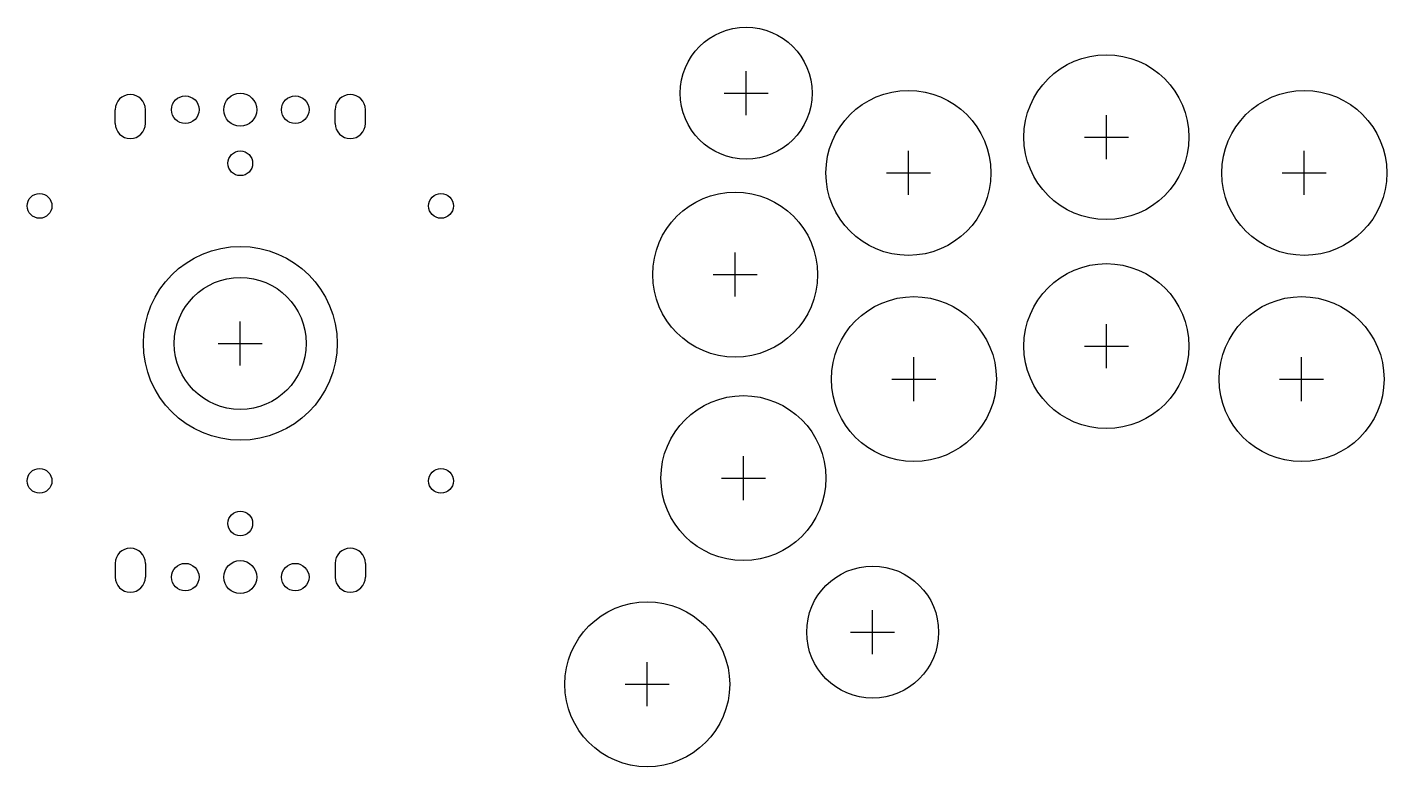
# Model space of a CAD drawing. Header units: millimetres. Extents: x -39 to 208, y -77 to 58.
import ezdxf

# ---------------------------------------------------------------- set-up
doc = ezdxf.new("R2010")
doc.units = ezdxf.units.MM
for name, color, linetype in [('BUTTONS_24', 1, 'Continuous'), ('BUTTONS_30', 5, 'Continuous'), ('GL_PLATE_HOLES', 2, 'Continuous'), ('JOYSTICK_BORE_24', 5, 'Continuous'), ('JOYSTICK_BORE_35.25', 3, 'Continuous'), ('REFERENCE', 8, 'Continuous')]:
    doc.layers.add(name, color=color, linetype=linetype)

msp = doc.modelspace()

# ---------------------------------------------------------------- linework, layer by layer
at = {"layer": 'BUTTONS_24'}
for centre in [(92, 45.5), (115, -52.5)]:
    msp.add_circle(centre, 12, dxfattribs=at)
at = {"layer": 'BUTTONS_30'}
for centre in [(157.5, 37.5), (121.5, 31), (193.5, 31), (90, 12.5), (157.5, -0.5), (122.5, -6.5), (193, -6.5), (91.5, -24.5), (74, -62)]:
    msp.add_circle(centre, 15, dxfattribs=at)
at = {"layer": 'GL_PLATE_HOLES'}
for p, q in [((-22.75, 40), (-22.75, 42.5)), ((-17.25, 40), (-17.25, 42.5)), ((17.25, 40), (17.25, 42.5)), ((22.75, 40), (22.75, 42.5)), ((-22.75, -40), (-22.75, -42.5)), ((-17.25, -40), (-17.25, -42.5)), ((17.25, -40), (17.25, -42.5)), ((22.75, -40), (22.75, -42.5))]:
    msp.add_line(p, q, dxfattribs=at)
for centre, radius in [((-10, 42.5), 2.5), ((0, 42.5), 3), ((10, 42.5), 2.5), ((0, 32.75), 2.25), ((-36.5, 25), 2.25), ((36.5, 25), 2.25), ((-36.5, -25), 2.25), ((36.5, -25), 2.25), ((0, -32.75), 2.25), ((0, -42.5), 3), ((-10, -42.5), 2.5), ((10, -42.5), 2.5)]:
    msp.add_circle(centre, radius, dxfattribs=at)
for centre, start, end in [((-20, 42.5), 0, 180), ((20, 42.5), 0, 180), ((-20, 40), 180, 360), ((20, 40), 180, 360), ((-20, -40), 0, 180), ((20, -40), 0, 180), ((-20, -42.5), -180, 0), ((20, -42.5), -180, 0)]:
    msp.add_arc(centre, 2.75, start, end, dxfattribs=at)
at = {"layer": 'JOYSTICK_BORE_24'}
msp.add_circle((0, 0), 12, dxfattribs=at)
at = {"layer": 'JOYSTICK_BORE_35.25'}
msp.add_circle((0, 0), 17.62, dxfattribs=at)
at = {"layer": 'REFERENCE'}
for p, q in [((92, 41.5), (92, 49.5)), ((88, 45.5), (96, 45.5)), ((157.5, 33.5), (157.5, 41.5)), ((153.5, 37.5), (161.5, 37.5)), ((121.5, 27), (121.5, 35)), ((193.5, 27), (193.5, 35)), ((117.5, 31), (125.5, 31)), ((189.5, 31), (197.5, 31)), ((90, 8.5), (90, 16.5)), ((86, 12.5), (94, 12.5)), ((0, -4), (0, 4)), ((157.5, -4.5), (157.5, 3.5)), ((-4, 0), (4, 0)), ((153.5, -0.5), (161.5, -0.5)), ((122.5, -10.5), (122.5, -2.5)), ((193, -10.5), (193, -2.5)), ((118.5, -6.5), (126.5, -6.5)), ((189, -6.5), (197, -6.5)), ((91.5, -28.5), (91.5, -20.5)), ((87.5, -24.5), (95.5, -24.5)), ((115, -56.5), (115, -48.5)), ((111, -52.5), (119, -52.5)), ((74, -66), (74, -58)), ((70, -62), (78, -62))]:
    msp.add_line(p, q, dxfattribs=at)

doc.saveas('drawing.dxf')
